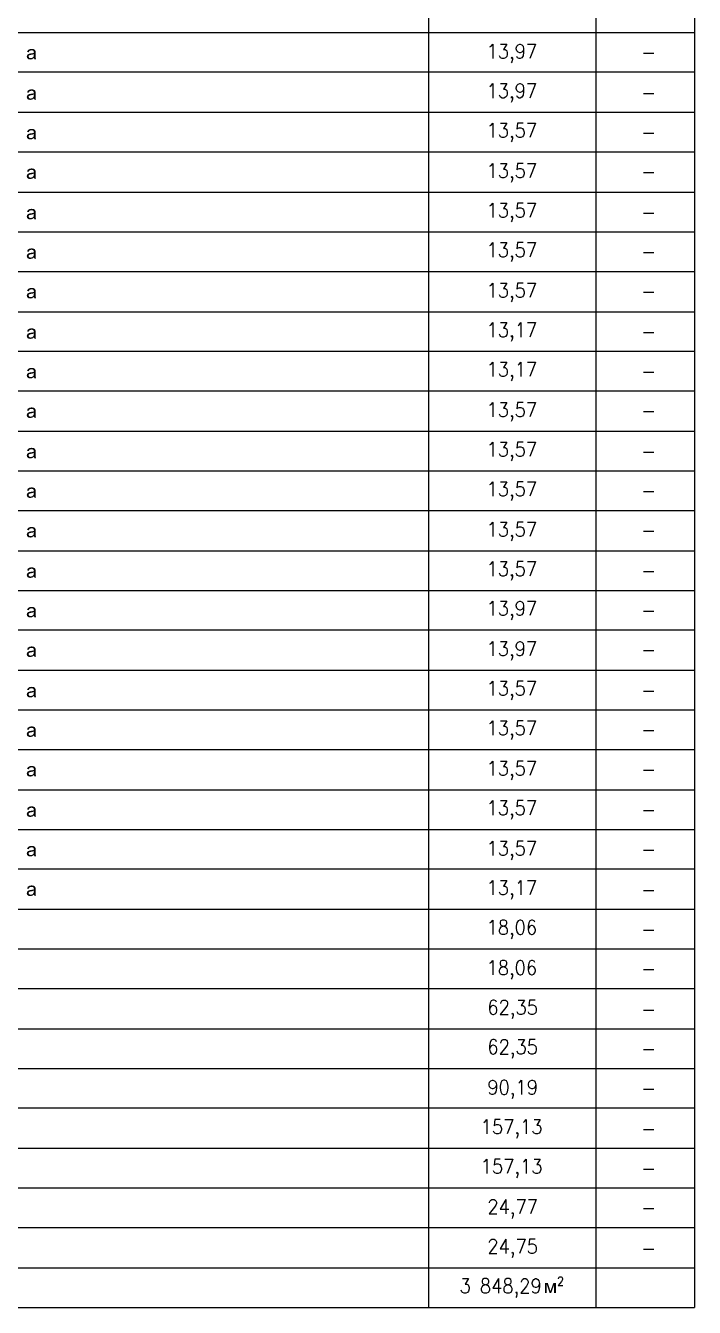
# Model space of a CAD drawing. Header units: millimetres. Extents: x 0 to 420, y 0 to 297.
# Drawn here: x 44 to 77.7, y 34.6 to 99.1 of the extents above; entities that cross this region are included whole.
import ezdxf

# ---------------------------------------------------------------- set-up
doc = ezdxf.new("R2010")
doc.units = ezdxf.units.MM
doc.layers.get('0').update_dxf_attribs({"linetype": 'CONTINUOUS'})
doc.styles.get("Standard").update_dxf_attribs({"font": 'STANDARD'})

msp = doc.modelspace()

# ---------------------------------------------------------------- hatches: boundary and pattern name
at = {"true_color": 0x0000fb}
h = msp.add_hatch(color=0, dxfattribs=at)
h.paths.add_polyline_path([(44.461506, 97.430056), (44.368351, 97.371628), (44.272439, 97.355091), (44.19775, 97.365426), (44.142904, 97.396432), (44.108935, 97.443286), (44.097704, 97.501714), (44.114792, 97.570065), (44.15944, 97.620226), (44.222279, 97.648889), (44.299449, 97.662118), (44.390262, 97.675347), (44.453789, 97.691884), (44.45434, 97.714484), (44.448208, 97.759614), (44.430087, 97.789449), (44.388332, 97.811291), (44.330868, 97.818663), (44.240469, 97.797166), (44.197474, 97.721098), (44.112587, 97.732674), (44.150621, 97.820868), (44.22724, 97.872131), (44.343546, 97.890321), (44.449931, 97.874887), (44.510564, 97.835751), (44.537574, 97.777322), (44.541984, 97.696845), (44.541984, 97.581089), (44.543293, 97.482353), (44.547496, 97.427852), (44.569544, 97.366667), (44.478594, 97.366667)], flags=0)
h.paths.add_polyline_path([(44.453789, 97.623533), (44.39474, 97.605618), (44.312127, 97.591011), (44.23661, 97.573372), (44.202435, 97.54526), (44.190308, 97.503919), (44.216215, 97.446042), (44.293386, 97.422891), (44.382682, 97.444939), (44.440009, 97.505022), (44.453789, 97.592114)], flags=0)
h = msp.add_hatch(color=0, dxfattribs=at)
h.paths.add_polyline_path([(44.461506, 95.398056), (44.368351, 95.339628), (44.272439, 95.323091), (44.19775, 95.333426), (44.142904, 95.364432), (44.108935, 95.411286), (44.097704, 95.469714), (44.114792, 95.538065), (44.15944, 95.588226), (44.222279, 95.616889), (44.299449, 95.630118), (44.390262, 95.643347), (44.453789, 95.659884), (44.45434, 95.682484), (44.448208, 95.727614), (44.430087, 95.757449), (44.388332, 95.779291), (44.330868, 95.786663), (44.240469, 95.765166), (44.197474, 95.689098), (44.112587, 95.700674), (44.150621, 95.788868), (44.22724, 95.840131), (44.343546, 95.858321), (44.449931, 95.842887), (44.510564, 95.803751), (44.537574, 95.745322), (44.541984, 95.664845), (44.541984, 95.549089), (44.543293, 95.450353), (44.547496, 95.395852), (44.569544, 95.334667), (44.478594, 95.334667)], flags=0)
h.paths.add_polyline_path([(44.453789, 95.591533), (44.39474, 95.573618), (44.312127, 95.559011), (44.23661, 95.541372), (44.202435, 95.51326), (44.190308, 95.471919), (44.216215, 95.414042), (44.293386, 95.390891), (44.382682, 95.412939), (44.440009, 95.473022), (44.453789, 95.560114)], flags=0)
h = msp.add_hatch(color=0, dxfattribs=at)
h.paths.add_polyline_path([(44.461506, 93.40839), (44.368351, 93.349961), (44.272439, 93.333424), (44.19775, 93.34376), (44.142904, 93.374766), (44.108935, 93.421619), (44.097704, 93.480048), (44.114792, 93.548398), (44.15944, 93.598559), (44.222279, 93.627222), (44.299449, 93.640451), (44.390262, 93.653681), (44.453789, 93.670217), (44.45434, 93.692817), (44.448208, 93.737948), (44.430087, 93.767782), (44.388332, 93.789624), (44.330868, 93.796997), (44.240469, 93.775499), (44.197474, 93.699431), (44.112587, 93.711007), (44.150621, 93.799201), (44.22724, 93.850464), (44.343546, 93.868655), (44.449931, 93.85322), (44.510564, 93.814084), (44.537574, 93.755655), (44.541984, 93.675178), (44.541984, 93.559423), (44.543293, 93.460686), (44.547496, 93.406185), (44.569544, 93.345), (44.478594, 93.345)], flags=0)
h.paths.add_polyline_path([(44.453789, 93.601866), (44.39474, 93.583952), (44.312127, 93.569345), (44.23661, 93.551706), (44.202435, 93.523594), (44.190308, 93.482253), (44.216215, 93.424375), (44.293386, 93.401224), (44.382682, 93.423273), (44.440009, 93.483355), (44.453789, 93.570447)], flags=0)
h = msp.add_hatch(color=0, dxfattribs=at)
h.paths.add_polyline_path([(44.461506, 91.418723), (44.368351, 91.360294), (44.272439, 91.343758), (44.19775, 91.354093), (44.142904, 91.385099), (44.108935, 91.431952), (44.097704, 91.490381), (44.114792, 91.558732), (44.15944, 91.608892), (44.222279, 91.637556), (44.299449, 91.650785), (44.390262, 91.664014), (44.453789, 91.68055), (44.45434, 91.70315), (44.448208, 91.748281), (44.430087, 91.778115), (44.388332, 91.799957), (44.330868, 91.80733), (44.240469, 91.785832), (44.197474, 91.709765), (44.112587, 91.72134), (44.150621, 91.809535), (44.22724, 91.860798), (44.343546, 91.878988), (44.449931, 91.863554), (44.510564, 91.824418), (44.537574, 91.765989), (44.541984, 91.685511), (44.541984, 91.569756), (44.543293, 91.47102), (44.547496, 91.416518), (44.569544, 91.355333), (44.478594, 91.355333)], flags=0)
h.paths.add_polyline_path([(44.453789, 91.6122), (44.39474, 91.594285), (44.312127, 91.579678), (44.23661, 91.562039), (44.202435, 91.533927), (44.190308, 91.492586), (44.216215, 91.434708), (44.293386, 91.411557), (44.382682, 91.433606), (44.440009, 91.493688), (44.453789, 91.58078)], flags=0)
h = msp.add_hatch(color=0, dxfattribs=at)
h.paths.add_polyline_path([(44.461506, 89.386723), (44.368351, 89.328294), (44.272439, 89.311758), (44.19775, 89.322093), (44.142904, 89.353099), (44.108935, 89.399952), (44.097704, 89.458381), (44.114792, 89.526732), (44.15944, 89.576892), (44.222279, 89.605556), (44.299449, 89.618785), (44.390262, 89.632014), (44.453789, 89.64855), (44.45434, 89.67115), (44.448208, 89.716281), (44.430087, 89.746115), (44.388332, 89.767957), (44.330868, 89.77533), (44.240469, 89.753832), (44.197474, 89.677765), (44.112587, 89.68934), (44.150621, 89.777535), (44.22724, 89.828798), (44.343546, 89.846988), (44.449931, 89.831554), (44.510564, 89.792418), (44.537574, 89.733989), (44.541984, 89.653511), (44.541984, 89.537756), (44.543293, 89.43902), (44.547496, 89.384518), (44.569544, 89.323333), (44.478594, 89.323333)], flags=0)
h.paths.add_polyline_path([(44.453789, 89.5802), (44.39474, 89.562285), (44.312127, 89.547678), (44.23661, 89.530039), (44.202435, 89.501927), (44.190308, 89.460586), (44.216215, 89.402708), (44.293386, 89.379557), (44.382682, 89.401606), (44.440009, 89.461688), (44.453789, 89.54878)], flags=0)
h = msp.add_hatch(color=0, dxfattribs=at)
h.paths.add_polyline_path([(44.461506, 87.397056), (44.368351, 87.338628), (44.272439, 87.322091), (44.19775, 87.332426), (44.142904, 87.363432), (44.108935, 87.410286), (44.097704, 87.468714), (44.114792, 87.537065), (44.15944, 87.587226), (44.222279, 87.615889), (44.299449, 87.629118), (44.390262, 87.642347), (44.453789, 87.658884), (44.45434, 87.681484), (44.448208, 87.726614), (44.430087, 87.756449), (44.388332, 87.778291), (44.330868, 87.785663), (44.240469, 87.764166), (44.197474, 87.688098), (44.112587, 87.699674), (44.150621, 87.787868), (44.22724, 87.839131), (44.343546, 87.857321), (44.449931, 87.841887), (44.510564, 87.802751), (44.537574, 87.744322), (44.541984, 87.663845), (44.541984, 87.548089), (44.543293, 87.449353), (44.547496, 87.394852), (44.569544, 87.333667), (44.478594, 87.333667)], flags=0)
h.paths.add_polyline_path([(44.453789, 87.590533), (44.39474, 87.572618), (44.312127, 87.558011), (44.23661, 87.540372), (44.202435, 87.51226), (44.190308, 87.470919), (44.216215, 87.413042), (44.293386, 87.389891), (44.382682, 87.411939), (44.440009, 87.472022), (44.453789, 87.559114)], flags=0)
h = msp.add_hatch(color=0, dxfattribs=at)
h.paths.add_polyline_path([(44.461506, 85.40739), (44.368351, 85.348961), (44.272439, 85.332424), (44.19775, 85.34276), (44.142904, 85.373766), (44.108935, 85.420619), (44.097704, 85.479048), (44.114792, 85.547398), (44.15944, 85.597559), (44.222279, 85.626222), (44.299449, 85.639451), (44.390262, 85.652681), (44.453789, 85.669217), (44.45434, 85.691817), (44.448208, 85.736948), (44.430087, 85.766782), (44.388332, 85.788624), (44.330868, 85.795997), (44.240469, 85.774499), (44.197474, 85.698431), (44.112587, 85.710007), (44.150621, 85.798201), (44.22724, 85.849464), (44.343546, 85.867655), (44.449931, 85.85222), (44.510564, 85.813084), (44.537574, 85.754655), (44.541984, 85.674178), (44.541984, 85.558423), (44.543293, 85.459686), (44.547496, 85.405185), (44.569544, 85.344), (44.478594, 85.344)], flags=0)
h.paths.add_polyline_path([(44.453789, 85.600866), (44.39474, 85.582952), (44.312127, 85.568345), (44.23661, 85.550706), (44.202435, 85.522594), (44.190308, 85.481253), (44.216215, 85.423375), (44.293386, 85.400224), (44.382682, 85.422273), (44.440009, 85.482355), (44.453789, 85.569447)], flags=0)
h = msp.add_hatch(color=0, dxfattribs=at)
h.paths.add_polyline_path([(44.461506, 83.37539), (44.368351, 83.316961), (44.272439, 83.300424), (44.19775, 83.31076), (44.142904, 83.341766), (44.108935, 83.388619), (44.097704, 83.447048), (44.114792, 83.515398), (44.15944, 83.565559), (44.222279, 83.594222), (44.299449, 83.607451), (44.390262, 83.620681), (44.453789, 83.637217), (44.45434, 83.659817), (44.448208, 83.704948), (44.430087, 83.734782), (44.388332, 83.756624), (44.330868, 83.763997), (44.240469, 83.742499), (44.197474, 83.666431), (44.112587, 83.678007), (44.150621, 83.766201), (44.22724, 83.817464), (44.343546, 83.835655), (44.449931, 83.82022), (44.510564, 83.781084), (44.537574, 83.722655), (44.541984, 83.642178), (44.541984, 83.526423), (44.543293, 83.427686), (44.547496, 83.373185), (44.569544, 83.312), (44.478594, 83.312)], flags=0)
h.paths.add_polyline_path([(44.453789, 83.568866), (44.39474, 83.550952), (44.312127, 83.536345), (44.23661, 83.518706), (44.202435, 83.490594), (44.190308, 83.449253), (44.216215, 83.391375), (44.293386, 83.368224), (44.382682, 83.390273), (44.440009, 83.450355), (44.453789, 83.537447)], flags=0)
h = msp.add_hatch(color=0, dxfattribs=at)
h.paths.add_polyline_path([(44.461506, 81.385723), (44.368351, 81.327294), (44.272439, 81.310758), (44.19775, 81.321093), (44.142904, 81.352099), (44.108935, 81.398952), (44.097704, 81.457381), (44.114792, 81.525732), (44.15944, 81.575892), (44.222279, 81.604556), (44.299449, 81.617785), (44.390262, 81.631014), (44.453789, 81.64755), (44.45434, 81.67015), (44.448208, 81.715281), (44.430087, 81.745115), (44.388332, 81.766957), (44.330868, 81.77433), (44.240469, 81.752832), (44.197474, 81.676765), (44.112587, 81.68834), (44.150621, 81.776535), (44.22724, 81.827798), (44.343546, 81.845988), (44.449931, 81.830554), (44.510564, 81.791418), (44.537574, 81.732989), (44.541984, 81.652511), (44.541984, 81.536756), (44.543293, 81.43802), (44.547496, 81.383518), (44.569544, 81.322333), (44.478594, 81.322333)], flags=0)
h.paths.add_polyline_path([(44.453789, 81.5792), (44.39474, 81.561285), (44.312127, 81.546678), (44.23661, 81.529039), (44.202435, 81.500927), (44.190308, 81.459586), (44.216215, 81.401708), (44.293386, 81.378557), (44.382682, 81.400606), (44.440009, 81.460688), (44.453789, 81.54778)], flags=0)
h = msp.add_hatch(color=0, dxfattribs=at)
h.paths.add_polyline_path([(44.461506, 79.396056), (44.368351, 79.337628), (44.272439, 79.321091), (44.19775, 79.331426), (44.142904, 79.362432), (44.108935, 79.409286), (44.097704, 79.467714), (44.114792, 79.536065), (44.15944, 79.586226), (44.222279, 79.614889), (44.299449, 79.628118), (44.390262, 79.641347), (44.453789, 79.657884), (44.45434, 79.680484), (44.448208, 79.725614), (44.430087, 79.755449), (44.388332, 79.777291), (44.330868, 79.784663), (44.240469, 79.763166), (44.197474, 79.687098), (44.112587, 79.698674), (44.150621, 79.786868), (44.22724, 79.838131), (44.343546, 79.856321), (44.449931, 79.840887), (44.510564, 79.801751), (44.537574, 79.743322), (44.541984, 79.662845), (44.541984, 79.547089), (44.543293, 79.448353), (44.547496, 79.393852), (44.569544, 79.332667), (44.478594, 79.332667)], flags=0)
h.paths.add_polyline_path([(44.453789, 79.589533), (44.39474, 79.571618), (44.312127, 79.557011), (44.23661, 79.539372), (44.202435, 79.51126), (44.190308, 79.469919), (44.216215, 79.412042), (44.293386, 79.388891), (44.382682, 79.410939), (44.440009, 79.471022), (44.453789, 79.558114)], flags=0)
h = msp.add_hatch(color=0, dxfattribs=at)
h.paths.add_polyline_path([(44.461506, 77.364056), (44.368351, 77.305628), (44.272439, 77.289091), (44.19775, 77.299426), (44.142904, 77.330432), (44.108935, 77.377286), (44.097704, 77.435714), (44.114792, 77.504065), (44.15944, 77.554226), (44.222279, 77.582889), (44.299449, 77.596118), (44.390262, 77.609347), (44.453789, 77.625884), (44.45434, 77.648484), (44.448208, 77.693614), (44.430087, 77.723449), (44.388332, 77.745291), (44.330868, 77.752663), (44.240469, 77.731166), (44.197474, 77.655098), (44.112587, 77.666674), (44.150621, 77.754868), (44.22724, 77.806131), (44.343546, 77.824321), (44.449931, 77.808887), (44.510564, 77.769751), (44.537574, 77.711322), (44.541984, 77.630845), (44.541984, 77.515089), (44.543293, 77.416353), (44.547496, 77.361852), (44.569544, 77.300667), (44.478594, 77.300667)], flags=0)
h.paths.add_polyline_path([(44.453789, 77.557533), (44.39474, 77.539618), (44.312127, 77.525011), (44.23661, 77.507372), (44.202435, 77.47926), (44.190308, 77.437919), (44.216215, 77.380042), (44.293386, 77.356891), (44.382682, 77.378939), (44.440009, 77.439022), (44.453789, 77.526114)], flags=0)
h = msp.add_hatch(color=0, dxfattribs=at)
h.paths.add_polyline_path([(44.461506, 75.37439), (44.368351, 75.315961), (44.272439, 75.299424), (44.19775, 75.30976), (44.142904, 75.340766), (44.108935, 75.387619), (44.097704, 75.446048), (44.114792, 75.514398), (44.15944, 75.564559), (44.222279, 75.593222), (44.299449, 75.606451), (44.390262, 75.619681), (44.453789, 75.636217), (44.45434, 75.658817), (44.448208, 75.703948), (44.430087, 75.733782), (44.388332, 75.755624), (44.330868, 75.762997), (44.240469, 75.741499), (44.197474, 75.665431), (44.112587, 75.677007), (44.150621, 75.765201), (44.22724, 75.816464), (44.343546, 75.834655), (44.449931, 75.81922), (44.510564, 75.780084), (44.537574, 75.721655), (44.541984, 75.641178), (44.541984, 75.525423), (44.543293, 75.426686), (44.547496, 75.372185), (44.569544, 75.311), (44.478594, 75.311)], flags=0)
h.paths.add_polyline_path([(44.453789, 75.567866), (44.39474, 75.549952), (44.312127, 75.535345), (44.23661, 75.517706), (44.202435, 75.489594), (44.190308, 75.448253), (44.216215, 75.390375), (44.293386, 75.367224), (44.382682, 75.389273), (44.440009, 75.449355), (44.453789, 75.536447)], flags=0)
h = msp.add_hatch(color=0, dxfattribs=at)
h.paths.add_polyline_path([(44.461506, 73.384723), (44.368351, 73.326294), (44.272439, 73.309758), (44.19775, 73.320093), (44.142904, 73.351099), (44.108935, 73.397952), (44.097704, 73.456381), (44.114792, 73.524732), (44.15944, 73.574892), (44.222279, 73.603556), (44.299449, 73.616785), (44.390262, 73.630014), (44.453789, 73.64655), (44.45434, 73.66915), (44.448208, 73.714281), (44.430087, 73.744115), (44.388332, 73.765957), (44.330868, 73.77333), (44.240469, 73.751832), (44.197474, 73.675765), (44.112587, 73.68734), (44.150621, 73.775535), (44.22724, 73.826798), (44.343546, 73.844988), (44.449931, 73.829554), (44.510564, 73.790418), (44.537574, 73.731989), (44.541984, 73.651511), (44.541984, 73.535756), (44.543293, 73.43702), (44.547496, 73.382518), (44.569544, 73.321333), (44.478594, 73.321333)], flags=0)
h.paths.add_polyline_path([(44.453789, 73.5782), (44.39474, 73.560285), (44.312127, 73.545678), (44.23661, 73.528039), (44.202435, 73.499927), (44.190308, 73.458586), (44.216215, 73.400708), (44.293386, 73.377557), (44.382682, 73.399606), (44.440009, 73.459688), (44.453789, 73.54678)], flags=0)
h = msp.add_hatch(color=0, dxfattribs=at)
h.paths.add_polyline_path([(44.461506, 71.352723), (44.368351, 71.294294), (44.272439, 71.277758), (44.19775, 71.288093), (44.142904, 71.319099), (44.108935, 71.365952), (44.097704, 71.424381), (44.114792, 71.492732), (44.15944, 71.542892), (44.222279, 71.571556), (44.299449, 71.584785), (44.390262, 71.598014), (44.453789, 71.61455), (44.45434, 71.63715), (44.448208, 71.682281), (44.430087, 71.712115), (44.388332, 71.733957), (44.330868, 71.74133), (44.240469, 71.719832), (44.197474, 71.643765), (44.112587, 71.65534), (44.150621, 71.743535), (44.22724, 71.794798), (44.343546, 71.812988), (44.449931, 71.797554), (44.510564, 71.758418), (44.537574, 71.699989), (44.541984, 71.619511), (44.541984, 71.503756), (44.543293, 71.40502), (44.547496, 71.350518), (44.569544, 71.289333), (44.478594, 71.289333)], flags=0)
h.paths.add_polyline_path([(44.453789, 71.5462), (44.39474, 71.528285), (44.312127, 71.513678), (44.23661, 71.496039), (44.202435, 71.467927), (44.190308, 71.426586), (44.216215, 71.368708), (44.293386, 71.345557), (44.382682, 71.367606), (44.440009, 71.427688), (44.453789, 71.51478)], flags=0)
h = msp.add_hatch(color=0, dxfattribs=at)
h.paths.add_polyline_path([(44.461506, 69.363056), (44.368351, 69.304628), (44.272439, 69.288091), (44.19775, 69.298426), (44.142904, 69.329432), (44.108935, 69.376286), (44.097704, 69.434714), (44.114792, 69.503065), (44.15944, 69.553226), (44.222279, 69.581889), (44.299449, 69.595118), (44.390262, 69.608347), (44.453789, 69.624884), (44.45434, 69.647484), (44.448208, 69.692614), (44.430087, 69.722449), (44.388332, 69.744291), (44.330868, 69.751663), (44.240469, 69.730166), (44.197474, 69.654098), (44.112587, 69.665674), (44.150621, 69.753868), (44.22724, 69.805131), (44.343546, 69.823321), (44.449931, 69.807887), (44.510564, 69.768751), (44.537574, 69.710322), (44.541984, 69.629845), (44.541984, 69.514089), (44.543293, 69.415353), (44.547496, 69.360852), (44.569544, 69.299667), (44.478594, 69.299667)], flags=0)
h.paths.add_polyline_path([(44.453789, 69.556533), (44.39474, 69.538618), (44.312127, 69.524011), (44.23661, 69.506372), (44.202435, 69.47826), (44.190308, 69.436919), (44.216215, 69.379042), (44.293386, 69.355891), (44.382682, 69.377939), (44.440009, 69.438022), (44.453789, 69.525114)], flags=0)
h = msp.add_hatch(color=0, dxfattribs=at)
h.paths.add_polyline_path([(44.461506, 67.37339), (44.368351, 67.314961), (44.272439, 67.298424), (44.19775, 67.30876), (44.142904, 67.339766), (44.108935, 67.386619), (44.097704, 67.445048), (44.114792, 67.513398), (44.15944, 67.563559), (44.222279, 67.592222), (44.299449, 67.605451), (44.390262, 67.618681), (44.453789, 67.635217), (44.45434, 67.657817), (44.448208, 67.702948), (44.430087, 67.732782), (44.388332, 67.754624), (44.330868, 67.761997), (44.240469, 67.740499), (44.197474, 67.664431), (44.112587, 67.676007), (44.150621, 67.764201), (44.22724, 67.815464), (44.343546, 67.833655), (44.449931, 67.81822), (44.510564, 67.779084), (44.537574, 67.720655), (44.541984, 67.640178), (44.541984, 67.524423), (44.543293, 67.425686), (44.547496, 67.371185), (44.569544, 67.31), (44.478594, 67.31)], flags=0)
h.paths.add_polyline_path([(44.453789, 67.566866), (44.39474, 67.548952), (44.312127, 67.534345), (44.23661, 67.516706), (44.202435, 67.488594), (44.190308, 67.447253), (44.216215, 67.389375), (44.293386, 67.366224), (44.382682, 67.388273), (44.440009, 67.448355), (44.453789, 67.535447)], flags=0)
h = msp.add_hatch(color=0, dxfattribs=at)
h.paths.add_polyline_path([(44.461506, 65.34139), (44.368351, 65.282961), (44.272439, 65.266424), (44.19775, 65.27676), (44.142904, 65.307766), (44.108935, 65.354619), (44.097704, 65.413048), (44.114792, 65.481398), (44.15944, 65.531559), (44.222279, 65.560222), (44.299449, 65.573451), (44.390262, 65.586681), (44.453789, 65.603217), (44.45434, 65.625817), (44.448208, 65.670948), (44.430087, 65.700782), (44.388332, 65.722624), (44.330868, 65.729997), (44.240469, 65.708499), (44.197474, 65.632431), (44.112587, 65.644007), (44.150621, 65.732201), (44.22724, 65.783464), (44.343546, 65.801655), (44.449931, 65.78622), (44.510564, 65.747084), (44.537574, 65.688655), (44.541984, 65.608178), (44.541984, 65.492423), (44.543293, 65.393686), (44.547496, 65.339185), (44.569544, 65.278), (44.478594, 65.278)], flags=0)
h.paths.add_polyline_path([(44.453789, 65.534866), (44.39474, 65.516952), (44.312127, 65.502345), (44.23661, 65.484706), (44.202435, 65.456594), (44.190308, 65.415253), (44.216215, 65.357375), (44.293386, 65.334224), (44.382682, 65.356273), (44.440009, 65.416355), (44.453789, 65.503447)], flags=0)
h = msp.add_hatch(color=0, dxfattribs=at)
h.paths.add_polyline_path([(44.461506, 63.351723), (44.368351, 63.293294), (44.272439, 63.276758), (44.19775, 63.287093), (44.142904, 63.318099), (44.108935, 63.364952), (44.097704, 63.423381), (44.114792, 63.491732), (44.15944, 63.541892), (44.222279, 63.570556), (44.299449, 63.583785), (44.390262, 63.597014), (44.453789, 63.61355), (44.45434, 63.63615), (44.448208, 63.681281), (44.430087, 63.711115), (44.388332, 63.732957), (44.330868, 63.74033), (44.240469, 63.718832), (44.197474, 63.642765), (44.112587, 63.65434), (44.150621, 63.742535), (44.22724, 63.793798), (44.343546, 63.811988), (44.449931, 63.796554), (44.510564, 63.757418), (44.537574, 63.698989), (44.541984, 63.618511), (44.541984, 63.502756), (44.543293, 63.40402), (44.547496, 63.349518), (44.569544, 63.288333), (44.478594, 63.288333)], flags=0)
h.paths.add_polyline_path([(44.453789, 63.5452), (44.39474, 63.527285), (44.312127, 63.512678), (44.23661, 63.495039), (44.202435, 63.466927), (44.190308, 63.425586), (44.216215, 63.367708), (44.293386, 63.344557), (44.382682, 63.366606), (44.440009, 63.426688), (44.453789, 63.51378)], flags=0)
h = msp.add_hatch(color=0, dxfattribs=at)
h.paths.add_polyline_path([(44.461506, 61.362056), (44.368351, 61.303628), (44.272439, 61.287091), (44.19775, 61.297426), (44.142904, 61.328432), (44.108935, 61.375286), (44.097704, 61.433714), (44.114792, 61.502065), (44.15944, 61.552226), (44.222279, 61.580889), (44.299449, 61.594118), (44.390262, 61.607347), (44.453789, 61.623884), (44.45434, 61.646484), (44.448208, 61.691614), (44.430087, 61.721449), (44.388332, 61.743291), (44.330868, 61.750663), (44.240469, 61.729166), (44.197474, 61.653098), (44.112587, 61.664674), (44.150621, 61.752868), (44.22724, 61.804131), (44.343546, 61.822321), (44.449931, 61.806887), (44.510564, 61.767751), (44.537574, 61.709322), (44.541984, 61.628845), (44.541984, 61.513089), (44.543293, 61.414353), (44.547496, 61.359852), (44.569544, 61.298667), (44.478594, 61.298667)], flags=0)
h.paths.add_polyline_path([(44.453789, 61.555533), (44.39474, 61.537618), (44.312127, 61.523011), (44.23661, 61.505372), (44.202435, 61.47726), (44.190308, 61.435919), (44.216215, 61.378042), (44.293386, 61.354891), (44.382682, 61.376939), (44.440009, 61.437022), (44.453789, 61.524114)], flags=0)
h = msp.add_hatch(color=0, dxfattribs=at)
h.paths.add_polyline_path([(44.461506, 59.330056), (44.368351, 59.271628), (44.272439, 59.255091), (44.19775, 59.265426), (44.142904, 59.296432), (44.108935, 59.343286), (44.097704, 59.401714), (44.114792, 59.470065), (44.15944, 59.520226), (44.222279, 59.548889), (44.299449, 59.562118), (44.390262, 59.575347), (44.453789, 59.591884), (44.45434, 59.614484), (44.448208, 59.659614), (44.430087, 59.689449), (44.388332, 59.711291), (44.330868, 59.718663), (44.240469, 59.697166), (44.197474, 59.621098), (44.112587, 59.632674), (44.150621, 59.720868), (44.22724, 59.772131), (44.343546, 59.790321), (44.449931, 59.774887), (44.510564, 59.735751), (44.537574, 59.677322), (44.541984, 59.596845), (44.541984, 59.481089), (44.543293, 59.382353), (44.547496, 59.327852), (44.569544, 59.266667), (44.478594, 59.266667)], flags=0)
h.paths.add_polyline_path([(44.453789, 59.523533), (44.39474, 59.505618), (44.312127, 59.491011), (44.23661, 59.473372), (44.202435, 59.44526), (44.190308, 59.403919), (44.216215, 59.346042), (44.293386, 59.322891), (44.382682, 59.344939), (44.440009, 59.405022), (44.453789, 59.492114)], flags=0)
h = msp.add_hatch(color=0, dxfattribs=at)
h.paths.add_polyline_path([(44.461506, 57.34039), (44.368351, 57.281961), (44.272439, 57.265424), (44.19775, 57.27576), (44.142904, 57.306766), (44.108935, 57.353619), (44.097704, 57.412048), (44.114792, 57.480398), (44.15944, 57.530559), (44.222279, 57.559222), (44.299449, 57.572451), (44.390262, 57.585681), (44.453789, 57.602217), (44.45434, 57.624817), (44.448208, 57.669948), (44.430087, 57.699782), (44.388332, 57.721624), (44.330868, 57.728997), (44.240469, 57.707499), (44.197474, 57.631431), (44.112587, 57.643007), (44.150621, 57.731201), (44.22724, 57.782464), (44.343546, 57.800655), (44.449931, 57.78522), (44.510564, 57.746084), (44.537574, 57.687655), (44.541984, 57.607178), (44.541984, 57.491423), (44.543293, 57.392686), (44.547496, 57.338185), (44.569544, 57.277), (44.478594, 57.277)], flags=0)
h.paths.add_polyline_path([(44.453789, 57.533866), (44.39474, 57.515952), (44.312127, 57.501345), (44.23661, 57.483706), (44.202435, 57.455594), (44.190308, 57.414253), (44.216215, 57.356375), (44.293386, 57.333224), (44.382682, 57.355273), (44.440009, 57.415355), (44.453789, 57.502447)], flags=0)
h = msp.add_hatch(color=0, dxfattribs=at)
h.paths.add_polyline_path([(44.461506, 55.350723), (44.368351, 55.292294), (44.272439, 55.275758), (44.19775, 55.286093), (44.142904, 55.317099), (44.108935, 55.363952), (44.097704, 55.422381), (44.114792, 55.490732), (44.15944, 55.540892), (44.222279, 55.569556), (44.299449, 55.582785), (44.390262, 55.596014), (44.453789, 55.61255), (44.45434, 55.63515), (44.448208, 55.680281), (44.430087, 55.710115), (44.388332, 55.731957), (44.330868, 55.73933), (44.240469, 55.717832), (44.197474, 55.641765), (44.112587, 55.65334), (44.150621, 55.741535), (44.22724, 55.792798), (44.343546, 55.810988), (44.449931, 55.795554), (44.510564, 55.756418), (44.537574, 55.697989), (44.541984, 55.617511), (44.541984, 55.501756), (44.543293, 55.40302), (44.547496, 55.348518), (44.569544, 55.287333), (44.478594, 55.287333)], flags=0)
h.paths.add_polyline_path([(44.453789, 55.5442), (44.39474, 55.526285), (44.312127, 55.511678), (44.23661, 55.494039), (44.202435, 55.465927), (44.190308, 55.424586), (44.216215, 55.366708), (44.293386, 55.343557), (44.382682, 55.365606), (44.440009, 55.425688), (44.453789, 55.51278)], flags=0)
msp.add_hatch(color=0, dxfattribs=at).paths.add_polyline_path([(70.171799, 35.818079), (70.306847, 35.818079), (70.441344, 35.408526), (70.590723, 35.818079), (70.715849, 35.818079), (70.715849, 35.306), (70.628757, 35.306), (70.628757, 35.718309), (70.477173, 35.306), (70.399451, 35.306), (70.256687, 35.738153), (70.256687, 35.306), (70.171799, 35.306)], flags=0)

# ---------------------------------------------------------------- linework, layer by layer
at = {"color": 0, "true_color": 0x000007}
for points in [[(64.304333, 241.3), (64.304333, 34.586333)], [(72.728667, 241.3), (72.728667, 34.586333)], [(77.681667, 241.3), (77.681667, 34.586333)], [(28.913667, 98.721333), (77.681667, 98.721333)], [(28.913667, 96.731667), (77.681667, 96.731667)], [(28.913667, 94.699667), (77.681667, 94.699667)], [(28.913667, 92.71), (77.681667, 92.71)], [(28.913667, 90.678), (77.681667, 90.678)], [(28.913667, 88.688333), (77.681667, 88.688333)], [(28.913667, 86.698667), (77.681667, 86.698667)], [(28.913667, 84.666667), (77.681667, 84.666667)], [(28.913667, 82.677), (77.681667, 82.677)], [(28.913667, 80.687333), (77.681667, 80.687333)], [(28.913667, 78.655333), (77.681667, 78.655333)], [(28.913667, 76.665667), (77.681667, 76.665667)], [(28.913667, 74.676), (77.681667, 74.676)], [(28.913667, 72.644), (77.681667, 72.644)], [(28.913667, 70.654333), (77.681667, 70.654333)], [(28.913667, 68.664667), (77.681667, 68.664667)], [(28.913667, 66.632667), (77.681667, 66.632667)], [(28.913667, 64.643), (77.681667, 64.643)], [(28.913667, 62.653333), (77.681667, 62.653333)], [(28.913667, 60.621333), (77.681667, 60.621333)], [(28.913667, 58.631667), (77.681667, 58.631667)], [(28.913667, 56.642), (77.681667, 56.642)], [(28.913667, 54.61), (77.681667, 54.61)], [(28.913667, 52.620333), (77.681667, 52.620333)], [(28.913667, 50.630667), (77.681667, 50.630667)], [(28.913667, 48.598667), (77.681667, 48.598667)], [(28.913667, 46.609), (77.681667, 46.609)], [(28.913667, 44.619333), (77.681667, 44.619333)], [(28.913667, 42.587333), (77.681667, 42.587333)], [(28.913667, 40.597667), (77.681667, 40.597667)], [(28.913667, 38.608), (77.681667, 38.608)], [(28.913667, 36.576), (77.681667, 36.576)], [(28.913667, 34.586333), (77.681667, 34.586333)]]:
    msp.add_lwpolyline(points, dxfattribs=at)

# ---------------------------------------------------------------- texts
at = {"color": 0, "true_color": 0x0000fb, "char_height": 0.724708, "attachment_point": 1}
for s, insert, width in [('13,97', (67.225332, 98.133715), 2.1338625), ('-', (75.014663, 98.091375), 0.32209244), ('13,97', (67.225332, 96.144035), 2.1338625), ('-', (75.014663, 96.059371), 0.32209244), ('13,57', (67.225332, 94.154371), 2.1338625), ('-', (75.014663, 94.069708), 0.32209244), ('13,57', (67.225332, 92.122368), 2.1338625), ('-', (75.014663, 92.080045), 0.32209244), ('13,57', (67.225332, 90.132705), 2.1338625), ('-', (75.014663, 90.048041), 0.32209244), ('13,57', (67.225332, 88.143041), 2.1338625), ('-', (75.014663, 88.058378), 0.32209244), ('13,57', (67.225332, 86.111038), 2.1338625), ('-', (75.014663, 86.068715), 0.32209244), ('13,17', (67.225332, 84.121375), 1.97281623), ('-', (75.014663, 84.036712), 0.32209244), ('13,17', (67.225332, 82.131712), 1.97281623), ('-', (75.014663, 82.047048), 0.32209244), ('13,57', (67.225332, 80.099708), 2.1338625), ('-', (75.014663, 80.057368), 0.32209244), ('13,57', (67.225332, 78.110045), 2.1338625), ('-', (75.014663, 78.025382), 0.32209244), ('13,57', (67.225332, 76.120382), 2.1338625), ('-', (75.014663, 76.035701), 0.32209244), ('13,57', (67.225332, 74.088378), 2.1338625), ('-', (75.014663, 74.046038), 0.32209244), ('13,57', (67.225332, 72.098715), 2.1338625), ('-', (75.014663, 72.014035), 0.32209244), ('13,97', (67.225332, 70.109035), 2.1338625), ('-', (75.014663, 70.024371), 0.32209244), ('13,97', (67.225332, 68.077048), 2.1338625), ('-', (75.014663, 68.034708), 0.32209244), ('13,57', (67.225332, 66.087368), 2.1338625), ('-', (75.014663, 66.002705), 0.32209244), ('13,57', (67.225332, 64.097705), 2.1338625), ('-', (75.014663, 64.013041), 0.32209244), ('13,57', (67.225332, 62.065701), 2.1338625), ('-', (75.014663, 62.023378), 0.32209244), ('13,57', (67.225332, 60.076038), 2.1338625), ('-', (75.014663, 59.991375), 0.32209244), ('13,57', (67.225332, 58.044035), 2.1338625), ('-', (75.014663, 58.001712), 0.32209244), ('13,17', (67.225332, 56.054371), 1.97281623), ('-', (75.014663, 55.969708), 0.32209244), ('18,06', (67.225332, 54.064708), 2.1338625), ('-', (75.014663, 53.980045), 0.32209244), ('18,06', (67.225332, 52.032705), 2.1338625), ('-', (75.014663, 51.990382), 0.32209244), ('62,35', (67.267668, 50.043041), 2.29490876), ('-', (75.014663, 49.958378), 0.32209244), ('62,35', (67.267668, 48.053378), 2.29490876), ('-', (75.014663, 47.968715), 0.32209244), ('90,19', (67.267668, 46.021375), 2.1338625), ('-', (75.014663, 45.979035), 0.32209244), ('157,13', (66.928998, 44.031712), 2.53647804), ('-', (75.014663, 43.947048), 0.32209244), ('157,13', (66.928998, 42.042048), 2.53647804), ('-', (75.014663, 41.957368), 0.32209244), ('24,77', (67.267668, 40.010045), 2.37543178), ('-', (75.014663, 39.967705), 0.32209244), ('24,75', (67.267668, 38.020382), 2.37543178), ('-', (75.014663, 37.935701), 0.32209244), ('²', (70.781334, 36.030701), 0.16104622), ('3 848,29 ', (65.870665, 36.030701), 4.04628611)]:
    msp.add_mtext(s, dxfattribs=dict(at, insert=insert, width=width))

doc.saveas('drawing.dxf')
